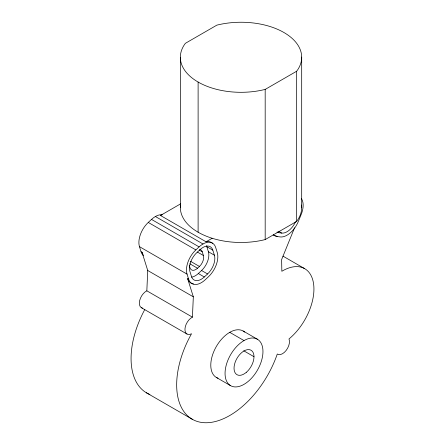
<?xml version="1.0" encoding="UTF-8"?>
<svg xmlns="http://www.w3.org/2000/svg" width="445" height="445" viewBox="0 0 445 445"><rect width="100%" height="100%" fill="white"/><g stroke="black" fill="none" stroke-linecap="round" stroke-linejoin="round"><path stroke-width="0.67" d="M180.342 207.47L180.342 57.488M301.688 207.815L301.688 57.066M142.483 308.107A9.879 5.702 -60 0 1 139.719 300.381A9.879 5.702 -60 0 1 146.833 290.824L147.729 270.499L142.033 252.276L141.037 251.698L139.463 246.658A18.768 10.836 -60 0 1 148.274 222.439L151.517 219.418A18.768 10.836 -60 0 1 162.208 214.751M294.551 227.762L281.624 259.585L281.841 271.278A44.444 25.66 -60 0 1 313.725 285.006A44.444 25.66 -60 0 1 288.994 338.94A9.879 5.702 -60 0 1 286.168 350.41A9.879 5.702 -60 0 1 277.285 354.031A75.06 43.337 -60 0 1 199.171 421.977A75.06 43.337 -60 0 1 191.528 333.761A9.879 5.702 -60 0 1 184.959 328.983A9.879 5.702 -60 0 1 192.429 317.146L193.325 296.821L187.629 278.598L188.63 279.176A18.768 10.836 -60 0 0 205.201 279.783L208.444 276.762A18.768 10.836 -60 0 0 217.255 252.543L215.675 247.503A18.768 10.836 -60 0 0 199.11 246.897L151.517 219.418M188.63 279.176L187.05 274.137A18.768 10.836 -60 0 1 195.861 249.912L199.11 246.897M189.292 265.476L190.071 267.962A8.466 4.889 -60 0 0 197.547 268.235L199.455 266.46A8.466 4.889 -60 0 0 203.426 255.536L202.264 251.803A8.466 4.889 -60 0 0 199.716 249.434M191.556 277.129A14.535 8.388 -60 0 0 198.337 273.525L201.579 270.504A14.535 8.388 -60 0 0 208.405 251.748L206.83 246.708A14.535 8.388 -60 0 0 206.452 245.74M212.816 250.168A14.535 8.388 -60 0 0 199.983 249.695L196.74 252.716A14.535 8.388 -60 0 0 189.915 271.472L191.489 276.512A14.535 8.388 -60 0 0 204.322 276.979L207.565 273.964A14.535 8.388 -60 0 0 214.39 255.208L212.816 250.168L206.83 246.708M198.114 82.047A60.676 35.027 0 0 0 265.181 89.412L296.67 71.228A60.676 35.027 0 0 0 283.921 32.507A60.676 35.027 0 0 0 216.849 25.148L185.365 43.326A60.676 35.027 0 0 0 198.114 82.047L198.114 232.218M212.688 243.487A18.768 10.836 -60 0 0 206.068 241.796L160.473 215.475L180.67 203.81M206.068 241.796L212.182 238.27M180.425 205.64A60.676 35.027 0 0 0 265.181 239.582L296.67 221.404A60.676 35.027 0 0 0 301.543 205.017M276.935 232.112A14.39 8.31 -60 0 0 278.731 232.691L281.713 233.08A14.535 8.388 -60 0 0 295.53 221.744M273.397 234.693A18.623 10.752 -60 0 0 277.168 236.545L280.15 236.929A18.768 10.836 -60 0 0 298.395 221.337L301.209 214.407A18.768 10.836 -60 0 0 301.343 198.576M278.72 231.35L281.713 233.08M277.535 232.001L278.731 232.691M276.173 235.967L277.168 236.54M282.987 256.136L304.586 268.608M155.394 216.509L202.987 243.988M208.405 251.748L214.39 255.208M199.293 250.09L202.264 251.803M148.274 222.439L195.861 249.912M197.491 252.109L203.426 255.536M190.549 261.321L199.455 266.46M201.579 270.504L207.565 273.964M189.826 263.779L197.547 268.235M198.337 273.525L204.322 276.979M139.463 246.658L187.05 274.137M147.729 270.499L193.325 296.821M243.148 331.013L257.416 339.251A26.811 15.48 -60 0 1 248.916 380.775A26.811 15.48 -60 0 1 225.698 367.375A26.811 15.48 -60 0 1 257.416 339.251M229.742 332.337L244.01 340.575M146.833 290.824L192.429 317.146M243.754 350.799L253.989 356.706M141.415 307.723L187.011 334.045M216.337 377.449L230.605 385.682M146.26 392.701L192.741 419.529M296.67 71.228L296.67 221.404M265.181 89.412L265.181 239.582M218.006 378.194A26.811 15.48 -60 0 1 216.337 346.488A26.811 15.48 -60 0 1 244.628 332.081M149.898 394.498A75.06 43.337 -60 0 1 144.803 309.486M193.525 283.877A18.768 10.836 -60 0 1 187.629 278.598M143.485 255.547A18.768 10.836 -60 0 1 141.037 251.698M143.034 254.468A18.768 10.836 -60 0 1 142.033 252.276M275.627 235.872A18.623 10.752 -60 0 1 273.208 234.81M160.473 215.475A18.768 10.836 -60 0 1 161.073 215.369M246.33 372.332A14.112 8.149 -60 0 0 251.253 350.36A14.112 8.149 -60 0 0 234.448 364.705A14.112 8.149 -60 0 0 246.33 372.332"/></g></svg>
